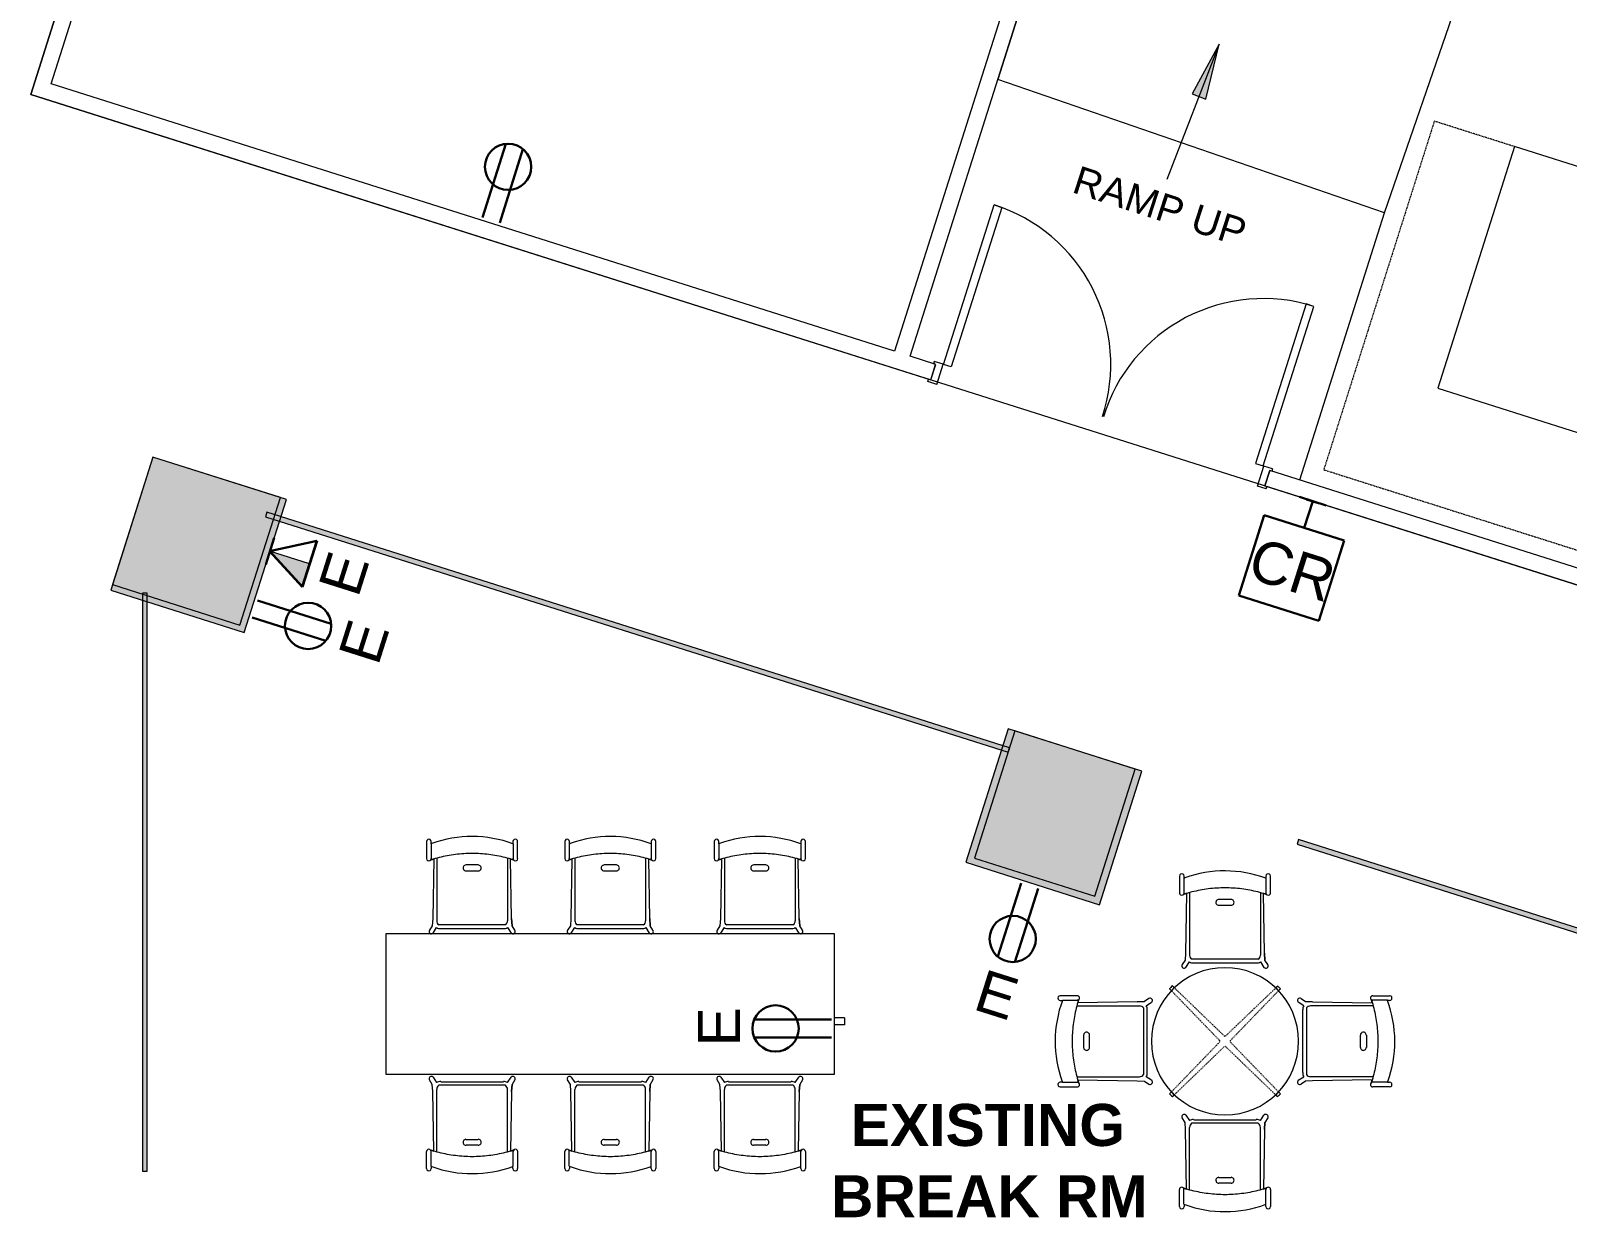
# Model space of a CAD drawing. Header units: inches. Extents: x 385 to 2249, y -1773 to -36.
# Drawn here: x 947 to 1275.8, y -850.4 to -596.5 of the extents above; entities that cross this region are included whole.
import ezdxf

# ---------------------------------------------------------------- set-up
doc = ezdxf.new("R2010")
doc.units = ezdxf.units.IN
doc.header["$MEASUREMENT"] = 0
doc.linetypes.add('Dash', pattern=[0.25, 0.125, -0.125])
doc.linetypes.add('Dash 1_32_', pattern=[0.0625, 0.03125, -0.03125])
for name, color, linetype, lineweight in [('A-ANNO-NOTE', 131, 'Continuous', 30), ('A-AREA-IDEN', 2, 'Continuous', 9), ('A-COLS', 52, 'Continuous', 13), ('A-DETL', 90, 'Continuous', 9), ('A-DETL-THIN', 151, 'Continuous', 9), ('A-DOOR', 31, 'Continuous', 13), ('A-DOOR-FRAM', 31, 'Continuous', 20), ('A-GENM', 13, 'Continuous', 9), ('A-GLAZ-CURT', 52, 'Continuous', 13), ('E-ELEC-FIXT', 91, 'Continuous', 9), ('G-ANNO-TEXT', 231, 'Continuous', 9), ('I-FURN', 30, 'Continuous', 9), ('I-FURN-HDLN', 30, 'Dash', 9), ('I-WALL', 2, 'Continuous', 13), ('Q-CASE', 31, 'Continuous', 9)]:
    doc.layers.add(name, color=color, linetype=linetype, lineweight=lineweight)
doc.styles.add('Swis721 Lt BT', font='swissl.ttf', dxfattribs={"height": 9})
doc.styles.add('Swis721 Lt BT_1', font='swissl.ttf', dxfattribs={"height": 6})
doc.styles.add('Swis721 Lt BT_B', font='', dxfattribs={"height": 9})
doc.styles.get('Swis721 Lt BT_B').set_extended_font_data('Swis721 Lt BT', bold=True)

# ---------------------------------------------------------------- blocks, each defined once
blk = doc.blocks.new('Columns 4 - Columns 4-5092899-Level 7 POWER _ SIGNAL')
at = {"layer": 'A-COLS', "color": 8, "lineweight": 20}
for p, q in [((974.66, -688.23), (965.82, -715.45)), ((1001.88, -697.07), (974.66, -688.23)), ((993.03, -724.29), (1001.88, -697.07)), ((965.82, -715.45), (993.03, -724.29))]:
    blk.add_line(p, q, dxfattribs=at)
blk = doc.blocks.new('Columns 5 - Columns 4-5092933-Level 7 POWER _ SIGNAL')
at = {"layer": 'A-COLS', "color": 8, "lineweight": 20}
for p, q in [((1157.78, -746.41), (1148.95, -773.59)), ((1183.46, -754.76), (1157.78, -746.41)), ((1174.63, -781.93), (1183.46, -754.76)), ((1148.95, -773.59), (1174.63, -781.93))]:
    blk.add_line(p, q, dxfattribs=at)
blk = doc.blocks.new('Table-Coffee-Teknion-BBCTC_Cosmos_Round-R2013 - 17 3_4_ High-5188478-Level 7 POWER _ SIGNAL')
at = {"layer": 'I-FURN'}
for p, q in [((-11.85, 11.25), (-11.44, 10.83)), ((-10.81, 11.45), (-11.24, 11.86)), ((11.24, 11.86), (10.81, 11.45)), ((11.44, 10.83), (11.85, 11.25)), ((-11.44, -10.83), (-11.85, -11.25)), ((-11.24, -11.86), (-10.81, -11.45)), ((10.82, -11.45), (11.24, -11.86)), ((11.81, -11.29), (11.41, -10.86))]:
    blk.add_line(p, q, dxfattribs=at)
for radius, start, end in [(15.75, 0, 180), (16.34, 133.4535, 136.4655), (15.75, 133.359, 136.5603), (15.75, 43.4397, 46.635), (16.34, 43.5345, 46.5404), (15.75, 180, 360), (16.34, 223.5345, 226.5404), (15.75, 223.4397, 226.635), (15.75, 313.3594, 316.3973), (16.34, 313.4535, 316.3027)]:
    blk.add_arc((0, 0), radius, start, end, dxfattribs=at)
at = {"layer": 'I-FURN-HDLN'}
for p, q in [((-1.13, 0.14), (-11.85, 11.25)), ((-11.24, 11.86), (-0.14, 1.13)), ((0.14, 1.13), (11.24, 11.86)), ((11.85, 11.25), (1.13, 0.14)), ((-11.85, -11.25), (-1.13, -0.13)), ((-0.14, -1.13), (-11.24, -11.86)), ((11.24, -11.86), (0.14, -1.14)), ((1.14, -0.14), (11.81, -11.29))]:
    blk.add_line(p, q, dxfattribs=at)
for centre, start, end in [((-1.29, 0), 319.2979, 41.4043), ((0, 1.29), 228.5957, 311.4043), ((1.29, 0), 138.6476, 223.7627), ((0, -1.29), 47.5735, 131.4196)]:
    blk.add_arc(centre, 0.206, start, end, dxfattribs=at)
blk = doc.blocks.new('HermanMiller_Collection_Air-Chair_SideChair_NoArms - No Arms-5205259-Level 7 POWER _ SIGNAL')
at = {"layer": 'I-FURN'}
for p, q in [((-5.68, 9.75), (-9.31, 9.75)), ((-9.31, 8.75), (-8.85, 8.75)), ((-9.31, 8.75), (-8.81, 8.75)), ((-8.84, 8.77), (-5.42, 8.77)), ((-5.8, 7.57), (6.45, 7.57)), ((-5.42, 8.77), (-5.68, 8.77)), ((-5.57, 8.22), (-5.42, 8.77)), ((7.17, 8.43), (-5.57, 8.22)), ((6.45, 7.57), (7.62, 7.57)), ((8.69, 8.54), (7.17, 8.43)), ((7.17, 8.43), (8.69, 8.54)), ((8.49, 7.13), (8.49, -7.13)), ((9.64, 9.14), (8.69, 8.54)), ((9.08, 7.59), (10.24, 8.35)), ((9.27, -6.7), (9.27, 6.7)), ((-4.32, 1.3), (-4.32, -1.3)), ((-3.07, -1.32), (-3.07, 1.32)), ((-8.85, -8.75), (-9.31, -8.75)), ((-9.31, -9.75), (-5.68, -9.75)), ((-8.84, -8.77), (-5.42, -8.77)), ((-5.8, -7.57), (6.45, -7.57)), ((-5.68, -8.77), (-5.42, -8.77)), ((-5.42, -8.77), (-5.57, -8.22)), ((-5.57, -8.22), (7.17, -8.43)), ((6.45, -7.57), (7.62, -7.57)), ((7.17, -8.43), (8.69, -8.54)), ((8.69, -8.54), (9.64, -9.14)), ((10.24, -8.35), (9.08, -7.59))]:
    blk.add_line(p, q, dxfattribs=at)
for centre, radius, start, end in [((14.84, 0), 25.25, 159.7239, 199.9201), ((-9.31, 9.25), 0.5, 90, 270.1396), ((-5.68, 9.26), 0.492, 270, 90), ((7.62, 6.48), 1.09, 36.581, 90.0885), ((7.77, 6.85), 1.51, 354.3907, 29.6995), ((9.91, 8.72), 0.5, 311.8715, 122.6899), ((-3.69, 1.32), 0.625, 360, 182.1509), ((-3.69, -1.32), 0.625, 177.8491, 360), ((-9.31, -9.25), 0.5, 89.8604, 270), ((14.83, 0), 25.24, 199.9201, 200.2762), ((-5.68, -9.26), 0.492, 270, 90), ((7.62, -6.48), 1.09, 269.9026, 323.4112), ((7.77, -6.85), 1.51, 330.3005, 5.6093), ((9.91, -8.72), 0.5, 237.3101, 48.1285)]:
    blk.add_arc(centre, radius, start, end, dxfattribs=at)
blk.add_open_spline([(-5.42, 8.77), (-5.6, 8.2), (-5.92, 7.07), (-6.43, 4.75), (-6.8, 1.79), (-6.8, -1.79), (-6.43, -4.75), (-5.92, -7.07), (-5.6, -8.2), (-5.42, -8.77)], degree=3, knots=[-1, -1, -1, -1, -0.9, -0.8, -0.6, -0.4, -0.2, -0.1, 0, 0, 0, 0], dxfattribs=at)
blk = doc.blocks.new('HermanMiller_Collection_Air-Chair_SideChair_NoArms - No Arms-5206828-Level 7 POWER _ SIGNAL')
at = {"layer": 'I-FURN'}
for p, q in [((-9.31, 9.75), (-5.68, 9.75)), ((-8.85, 8.75), (-9.31, 8.75)), ((-8.84, 8.77), (-5.42, 8.77)), ((-5.8, 7.57), (6.45, 7.57)), ((-5.68, 8.77), (-5.42, 8.77)), ((-5.42, 8.77), (-5.57, 8.22)), ((-5.57, 8.22), (7.17, 8.43)), ((6.45, 7.57), (7.62, 7.57)), ((7.17, 8.43), (8.69, 8.54)), ((8.49, -7.13), (8.49, 7.13)), ((8.69, 8.54), (9.64, 9.14)), ((10.24, 8.35), (9.08, 7.59)), ((9.27, 6.7), (9.27, -6.7)), ((-4.32, -1.3), (-4.32, 1.3)), ((-3.07, 1.32), (-3.07, -1.32)), ((-9.31, -8.75), (-8.85, -8.75)), ((-9.31, -8.75), (-8.81, -8.75)), ((-5.68, -9.75), (-9.31, -9.75)), ((-8.84, -8.77), (-5.42, -8.77)), ((-5.8, -7.57), (6.45, -7.57)), ((-5.42, -8.77), (-5.68, -8.77)), ((-5.57, -8.22), (-5.42, -8.77)), ((7.17, -8.43), (-5.57, -8.22)), ((6.45, -7.57), (7.62, -7.57)), ((8.69, -8.54), (7.17, -8.43)), ((7.17, -8.43), (8.69, -8.54)), ((9.64, -9.14), (8.69, -8.54)), ((9.08, -7.59), (10.24, -8.35))]:
    blk.add_line(p, q, dxfattribs=at)
for centre, radius, start, end in [((14.84, 0), 25.25, 160.0799, 200.2761), ((-9.31, 9.25), 0.5, 90, 270.1396), ((14.83, 0), 25.24, 159.7238, 160.0799), ((-5.68, 9.26), 0.492, 270, 90), ((7.62, 6.48), 1.09, 36.5888, 90.0974), ((7.77, 6.85), 1.51, 354.3907, 29.6995), ((9.91, 8.72), 0.5, 311.8715, 122.6899), ((-3.69, 1.32), 0.625, 0, 182.1509), ((-3.69, -1.32), 0.625, 177.8491, 0), ((-9.31, -9.25), 0.5, 89.8604, 270), ((-5.68, -9.26), 0.492, 270, 90), ((7.62, -6.48), 1.09, 269.9115, 323.419), ((7.77, -6.85), 1.51, 330.3005, 5.6093), ((9.91, -8.72), 0.5, 237.3101, 48.1285)]:
    blk.add_arc(centre, radius, start, end, dxfattribs=at)
blk.add_open_spline([(-5.42, -8.77), (-5.6, -8.2), (-5.92, -7.07), (-6.43, -4.75), (-6.8, -1.79), (-6.8, 1.79), (-6.43, 4.75), (-5.92, 7.07), (-5.6, 8.2), (-5.42, 8.77)], degree=3, knots=[-1, -1, -1, -1, -0.9, -0.8, -0.6, -0.4, -0.2, -0.1, 0, 0, 0, 0], dxfattribs=at)
blk = doc.blocks.new('System Panel - Glazed-5320588-Level 7 POWER _ SIGNAL')
at = {"layer": 'A-GLAZ-CURT', "lineweight": 9}
blk.add_hatch(color=7, dxfattribs=at).paths.add_polyline_path([(61.84, 1.75), (-59.94, 1.75), (-60.26, 0.75), (61.84, 0.75)], flags=0)
at = {"layer": 'A-GLAZ-CURT', "color": 8, "lineweight": 20}
for p, q in [((61.84, 1.75), (-61.84, 1.75)), ((-61.84, 1.75), (-61.84, 0.75)), ((-61.84, 0.75), (61.84, 0.75)), ((61.84, 0.75), (61.84, 1.75))]:
    blk.add_line(p, q, dxfattribs=at)
blk = doc.blocks.new('System Panel - Glazed-5321162-Level 7 POWER _ SIGNAL')
at = {"layer": 'A-GLAZ-CURT', "lineweight": 9}
blk.add_hatch(color=7, dxfattribs=at).paths.add_polyline_path([(83.36, 0.75), (83.36, 1.75), (-83.36, 1.75), (-83.36, 0.75), (31.22, 0.75)], flags=0)
at = {"layer": 'A-GLAZ-CURT', "color": 8, "lineweight": 20}
for p, q in [((83.36, 1.75), (-83.36, 1.75)), ((-83.36, 1.75), (-83.36, 0.75)), ((-83.36, 0.75), (83.36, 0.75)), ((83.36, 0.75), (83.36, 1.75))]:
    blk.add_line(p, q, dxfattribs=at)
blk = doc.blocks.new('System Panel - Glazed-5497876-Level 7 POWER _ SIGNAL')
at = {"layer": 'A-GLAZ-CURT', "lineweight": 9}
blk.add_hatch(color=7, dxfattribs=at).paths.add_polyline_path([(87.55, 0.75), (87.55, 1.75), (-87.55, 1.75), (-87.55, 0.75), (47.76, 0.75)], flags=0)
at = {"layer": 'A-GLAZ-CURT', "color": 8, "lineweight": 20}
for p, q in [((87.55, 1.75), (-87.55, 1.75)), ((-87.55, 1.75), (-87.55, 0.75)), ((-87.55, 0.75), (87.55, 0.75)), ((87.55, 0.75), (87.55, 1.75))]:
    blk.add_line(p, q, dxfattribs=at)
blk = doc.blocks.new('Casework 15 - Casework 12-5497969-Level 7 POWER _ SIGNAL')
at = {"layer": 'Q-CASE'}
for p, q in [((1140.89, -789.75), (1044.89, -789.75)), ((1044.89, -789.75), (1044.89, -819.75)), ((1140.89, -819.75), (1140.89, -789.75)), ((1044.89, -819.75), (1140.89, -819.75))]:
    blk.add_line(p, q, dxfattribs=at)
blk = doc.blocks.new('Double Flush - Int-F-WDMF-72_ x 84_-5502830-Level 7 POWER _ SIGNAL')
at = {"layer": 'A-DOOR', "lineweight": 20}
for p, q in [((-34.15625, -2.25), (-35.90625, -2.25)), ((-35.90625, -2.25), (-35.90625, -38.0625)), ((-34.15625, -38.0625), (-34.15625, -2.25)), ((34.15625, -2.25), (35.90625, -2.25)), ((34.15625, -38.0625), (34.15625, -2.25)), ((35.90625, -2.25), (35.90625, -38.0625)), ((-35.90625, -38.0625), (-34.15625, -38.0625)), ((35.90625, -38.0625), (34.15625, -38.0625))]:
    blk.add_line(p, q, dxfattribs=at)
at = {"layer": 'A-DOOR', "lineweight": 9}
for centre, start, end in [((-35.90625, -2.25), 270, 0.5), ((35.90625, -2.25), 179.5, 270)]:
    blk.add_arc(centre, 35.8125, start, end, dxfattribs=at)
at = {"layer": 'A-DOOR-FRAM'}
for p, q in [((-38, 2.25), (-38, 1.75)), ((-38, 2.25), (-36, 2.25)), ((-38, 1.75), (-37.5, 1.75)), ((-37.5, 1.75), (-37.5, -1.75)), ((-36, 2.25), (-36, -2.25)), ((36.000004, 2.25), (36.000004, -2.25)), ((36.000004, 2.25), (38.000004, 2.25)), ((37.500004, 1.75), (37.500004, -1.75)), ((37.500004, 1.75), (38.000004, 1.75)), ((38.000004, 2.25), (38.000004, 1.75)), ((-38, -2.25), (-38, -1.75)), ((-38, -1.75), (-37.5, -1.75)), ((-38, -2.25), (-36, -2.25)), ((36.000004, -2.25), (38.000004, -2.25)), ((37.500004, -1.75), (38.000004, -1.75)), ((38.000004, -2.25), (38.000004, -1.75))]:
    blk.add_line(p, q, dxfattribs=at)
blk = doc.blocks.new('Columns 46 - Columns 4-5528514-Level 7 POWER _ SIGNAL')
at = {"layer": 'A-COLS', "lineweight": 9}
blk.add_hatch(color=7, dxfattribs=at).paths.add_polyline_path([(993.9, -725.92), (1001.64, -702.11), (998.65, -701.14), (998.96, -700.19), (1001.95, -701.16), (1003.15, -697.48), (974.66, -688.23), (965.42, -716.67), (987.44, -723.82)], flags=0)
at = {"layer": 'A-COLS', "color": 8, "lineweight": 20}
for p, q in [((974.66, -688.23), (965.42, -716.67)), ((1003.15, -697.48), (974.66, -688.23)), ((993.9, -725.92), (1003.15, -697.48)), ((965.42, -716.67), (993.9, -725.92))]:
    blk.add_line(p, q, dxfattribs=at)
blk = doc.blocks.new('Columns 47 - Columns 4-5528526-Level 7 POWER _ SIGNAL')
at = {"layer": 'A-COLS', "lineweight": 9}
blk.add_hatch(color=7, dxfattribs=at).paths.add_polyline_path([(1175.63, -783.73), (1184.9, -755.23), (1156.36, -745.95), (1155.18, -749.58), (1156.6, -750.04), (1156.29, -750.99), (1154.87, -750.53), (1147.1, -774.46), (1166.52, -780.77)], flags=0)
at = {"layer": 'A-COLS', "color": 8, "lineweight": 20}
for p, q in [((1156.36, -745.95), (1147.1, -774.46)), ((1184.9, -755.23), (1156.36, -745.95)), ((1175.63, -783.73), (1184.9, -755.23)), ((1147.1, -774.46), (1175.63, -783.73))]:
    blk.add_line(p, q, dxfattribs=at)
blk = doc.blocks.new('PS - Power Device _Wall Base_ - Duplex-6037609-Level 7 POWER _ SIGNAL')
at = {"layer": 'E-ELEC-FIXT'}
for p, q in [((1121.14, -807.76), (1119.02, -807.76)), ((1121.14, -807.76), (1121.14, -809.26)), ((1121.14, -809.26), (1119.02, -809.26))]:
    blk.add_line(p, q, dxfattribs=at)
blk = doc.blocks.new('PS - Junction Box _Wall Base_ - Card Reader-V159-Level 7 POWER _ SIGNAL')
at = {"layer": 'E-ELEC-FIXT'}
for p, q in [((1220.03, -696.77), (1219.97, -696.95)), ((1222.59, -697.78), (1219.97, -696.95)), ((1222.59, -697.78), (1222.65, -697.6))]:
    blk.add_line(p, q, dxfattribs=at)
blk = doc.blocks.new('SMALL THERMAL CHAMBER - SMALL THERMAL CHAMBER-6034073-Level 7 POWER _ SIGNAL')
at = {"layer": 'A-GENM', "lineweight": 20}
for p, q in [((1266.45, -650.91), (1250.04, -702.62)), ((1297.9, -660.89), (1266.45, -650.91)), ((1281.5, -712.6), (1297.9, -660.89)), ((1250.04, -702.62), (1281.5, -712.6))]:
    blk.add_line(p, q, dxfattribs=at)

msp = doc.modelspace()

# ---------------------------------------------------------------- hatches: boundary and pattern name
at = {"layer": 'A-ANNO-NOTE', "lineweight": 9}
msp.add_hatch(color=256, dxfattribs=at).paths.add_polyline_path([(1005.07, -715.51), (1006.63, -710.6), (998.12, -707.89)], flags=0)
at = {"layer": 'G-ANNO-TEXT'}
msp.add_hatch(color=7, dxfattribs=at).paths.add_polyline_path([(1201.33, -599.4), (1195.52, -610.02), (1198.47, -611.16)], flags=0)

# ---------------------------------------------------------------- linework, layer by layer
at = {"layer": 'A-ANNO-NOTE'}
for p, q in [((1043.69, -636.46), (1048.69, -620.71)), ((1043.69, -636.46), (1048.69, -620.71)), ((1047.35, -637.62), (1052.34, -621.87)), ((1218.48, -696.28), (1224.2, -698.09)), ((1210.95, -700.18), (1205.5, -717.34)), ((1228.1, -705.62), (1210.95, -700.18)), ((1221.34, -697.18), (1219.53, -702.9)), ((997.29, -710.74), (999.1, -705.02)), ((998.12, -707.89), (1008.19, -705.68)), ((998.19, -707.88), (1008.27, -705.66)), ((1008.19, -705.68), (1005.07, -715.51)), ((1008.27, -705.66), (1005.15, -715.49)), ((1222.66, -722.78), (1228.1, -705.62)), ((998.12, -707.89), (1005.07, -715.51)), ((998.19, -707.88), (1005.15, -715.49)), ((995.53, -718.42), (1011.29, -723.42)), ((995.53, -718.42), (1011.29, -723.42)), ((1205.5, -717.34), (1222.66, -722.78)), ((994.37, -722.08), (1010.13, -727.07)), ((1158.92, -778.88), (1153.92, -794.63)), ((1162.58, -780.04), (1157.58, -795.79)), ((1162.58, -780.04), (1157.58, -795.79)), ((1118.37, -808.09), (1101.84, -808.09)), ((1118.37, -808.09), (1101.84, -808.09)), ((1118.37, -811.92), (1101.84, -811.92))]:
    msp.add_line(p, q, dxfattribs=at)
at = {"layer": 'A-ANNO-NOTE', "lineweight": 9}
for p, q in [((998.12, -707.89), (1005.07, -715.51)), ((1006.63, -710.6), (998.12, -707.89)), ((1005.07, -715.51), (1006.63, -710.6))]:
    msp.add_line(p, q, dxfattribs=at)
at = {"layer": 'A-ANNO-NOTE'}
for centre in [(1049.14, -625.64), (1006.36, -723.87), (1157.13, -790.86), (1106.4, -810)]:
    msp.add_circle(centre, 4.95, dxfattribs=at)
at = {"layer": 'A-DETL', "lineweight": 13}
for p, q in [((1172.11, -549.74), (1153.96, -606.95)), ((1236.73, -635.45), (1256.27, -578.72)), ((1236.73, -635.45), (1153.96, -606.95)), ((1218.59, -692.64), (1236.73, -635.45))]:
    msp.add_line(p, q, dxfattribs=at)
at = {"layer": 'A-DETL', "linetype": 'Dash 1_32_', "lineweight": 13}
for p, q in [((1247.36, -615.87), (1223.7, -690.45)), ((1264.52, -621.31), (1247.36, -615.87)), ((1223.7, -690.45), (1299.75, -714.58))]:
    msp.add_line(p, q, dxfattribs=at)
at = {"layer": 'A-DETL-THIN'}
for p, q in [((947, -610.14), (1073.42, -211.71)), ((1677.97, -842.06), (947, -610.14))]:
    msp.add_line(p, q, dxfattribs=at)
at = {"layer": 'G-ANNO-TEXT', "color": 7}
for p, q in [((1201.33, -599.4), (1190.12, -628.34)), ((1201.33, -599.4), (1195.52, -610.02)), ((1198.47, -611.16), (1201.33, -599.4)), ((1195.52, -610.02), (1198.47, -611.16))]:
    msp.add_line(p, q, dxfattribs=at)
at = {"layer": 'I-WALL'}
for p, q in [((1063.51, -242.93), (947, -610.14)), ((951.39, -607.86), (984.81, -502.53)), ((1135.17, -666.17), (1169.64, -557.51)), ((1165.25, -559.79), (1131.83, -665.11)), ((1131.83, -665.11), (951.39, -607.86)), ((947, -610.14), (1139.59, -671.24)), ((1140.65, -667.91), (1135.17, -666.17)), ((1139.59, -671.24), (1140.65, -667.91)), ((1212.14, -690.59), (1211.08, -693.93)), ((1658.83, -832.32), (1212.14, -690.59)), ((1211.08, -693.93), (1677.97, -842.06))]:
    msp.add_line(p, q, dxfattribs=at)

# ---------------------------------------------------------------- block references
at = {"layer": 'A-COLS', "lineweight": 9}
for name, p, rotation in [('Columns 46 - Columns 4-5528514-Level 7 POWER _ SIGNAL', (-6.24, -6.28), 0.3967009999964257), ('Columns 4 - Columns 4-5092899-Level 7 POWER _ SIGNAL', (-6.24, -6.28), 0.3967009999964257), ('Columns 47 - Columns 4-5528526-Level 7 POWER _ SIGNAL', (-5.32, -7.95), 0.3967009999927507), ('Columns 5 - Columns 4-5092933-Level 7 POWER _ SIGNAL', (-5.32, -7.95), 0.3967009999927507)]:
    msp.add_blockref(name, p, dxfattribs=dict(at, rotation=rotation))
at = {"layer": 'A-DOOR', "rotation": 162.3967009999986}
msp.add_blockref('Double Flush - Int-F-WDMF-72_ x 84_-5502830-Level 7 POWER _ SIGNAL', (1175.86, -680.92), dxfattribs=at)
at = {"layer": 'A-GENM'}
msp.add_blockref('SMALL THERMAL CHAMBER - SMALL THERMAL CHAMBER-6034073-Level 7 POWER _ SIGNAL', (-1.93, 29.6), dxfattribs=at)
at = {"layer": 'A-GLAZ-CURT', "lineweight": 9}
for name, p, rotation in [('System Panel - Glazed-5321162-Level 7 POWER _ SIGNAL', (1076.46, -726.42), 342.3967009999924), ('System Panel - Glazed-5320588-Level 7 POWER _ SIGNAL', (970.18, -778.67), 269.9999999999999), ('System Panel - Glazed-5497876-Level 7 POWER _ SIGNAL', (1301.22, -797.73), 342.3967009999993)]:
    msp.add_blockref(name, p, dxfattribs=dict(at, rotation=rotation))
at = {"layer": 'E-ELEC-FIXT'}
for name in ['PS - Junction Box _Wall Base_ - Card Reader-V159-Level 7 POWER _ SIGNAL', 'PS - Power Device _Wall Base_ - Duplex-6037609-Level 7 POWER _ SIGNAL']:
    msp.add_blockref(name, (0, 0), dxfattribs=at)
at = {"layer": 'I-FURN'}
for name, p, rotation in [('HermanMiller_Collection_Air-Chair_SideChair_NoArms - No Arms-5205259-Level 7 POWER _ SIGNAL', (1041.45, -779.34), 270.000000000073), ('HermanMiller_Collection_Air-Chair_SideChair_NoArms - No Arms-5205259-Level 7 POWER _ SIGNAL', (1071.02, -779.34), 270.000000000073), ('HermanMiller_Collection_Air-Chair_SideChair_NoArms - No Arms-5205259-Level 7 POWER _ SIGNAL', (1103.02, -779.34), 270.000000000073), ('HermanMiller_Collection_Air-Chair_SideChair_NoArms - No Arms-5205259-Level 7 POWER _ SIGNAL', (1202.56, -786.7), 270.000000000073), ('Table-Coffee-Teknion-BBCTC_Cosmos_Round-R2013 - 17 3_4_ High-5188478-Level 7 POWER _ SIGNAL', (1202.56, -812.75), 90.00000000007317), ('HermanMiller_Collection_Air-Chair_SideChair_NoArms - No Arms-5206828-Level 7 POWER _ SIGNAL', (1228.49, -812.75), 180), ('HermanMiller_Collection_Air-Chair_SideChair_NoArms - No Arms-5206828-Level 7 POWER _ SIGNAL', (1041.45, -830.66), 89.9999999999264), ('HermanMiller_Collection_Air-Chair_SideChair_NoArms - No Arms-5206828-Level 7 POWER _ SIGNAL', (1071.02, -830.66), 89.9999999999264), ('HermanMiller_Collection_Air-Chair_SideChair_NoArms - No Arms-5206828-Level 7 POWER _ SIGNAL', (1103.02, -830.66), 89.9999999999264), ('HermanMiller_Collection_Air-Chair_SideChair_NoArms - No Arms-5206828-Level 7 POWER _ SIGNAL', (1202.56, -838.79), 90.00000000007341)]:
    msp.add_blockref(name, p, dxfattribs=dict(at, rotation=rotation))
msp.add_blockref('HermanMiller_Collection_Air-Chair_SideChair_NoArms - No Arms-5205259-Level 7 POWER _ SIGNAL', (1176.63, -812.75), dxfattribs=at)
at = {"layer": 'Q-CASE'}
msp.add_blockref('Casework 15 - Casework 12-5497969-Level 7 POWER _ SIGNAL', (-21.88, 0), dxfattribs=at)

# ---------------------------------------------------------------- texts
at = {"layer": 'A-ANNO-NOTE', "lineweight": 9, "char_height": 9, "attachment_point": 1, "style": 'Swis721 Lt BT'}
for s, insert, width, rotation in [('CR', (1209.67, -704.83), 20.604, 342.3967), ('E', (1008.44, -715.33), 9.393, 72.3967), ('E', (1012.72, -729.91), 9.393, 72.3967), ('E', (1151.09, -797.22), 9.393, 342.3967), ('E', (1089.78, -813.83), 9.393, 90)]:
    msp.add_mtext(s, dxfattribs=dict(at, insert=insert, width=width, rotation=rotation))
at = {"layer": 'A-AREA-IDEN', "char_height": 9, "attachment_point": 1, "style": 'Swis721 Lt BT_B'}
for s, insert, width in [('EXISTING', (1122.5, -826.15), 68.175), ('BREAK RM', (1118.25, -841.4), 78.174)]:
    msp.add_mtext(s, dxfattribs=dict(at, insert=insert, width=width))
at = {"layer": 'G-ANNO-TEXT', "color": 7, "insert": (1171.4, -625.3), "char_height": 6, "width": 45.147, "attachment_point": 1, "rotation": 342.0595, "style": 'Swis721 Lt BT_1'}
msp.add_mtext('RAMP UP', dxfattribs=at)

doc.saveas('drawing.dxf')
